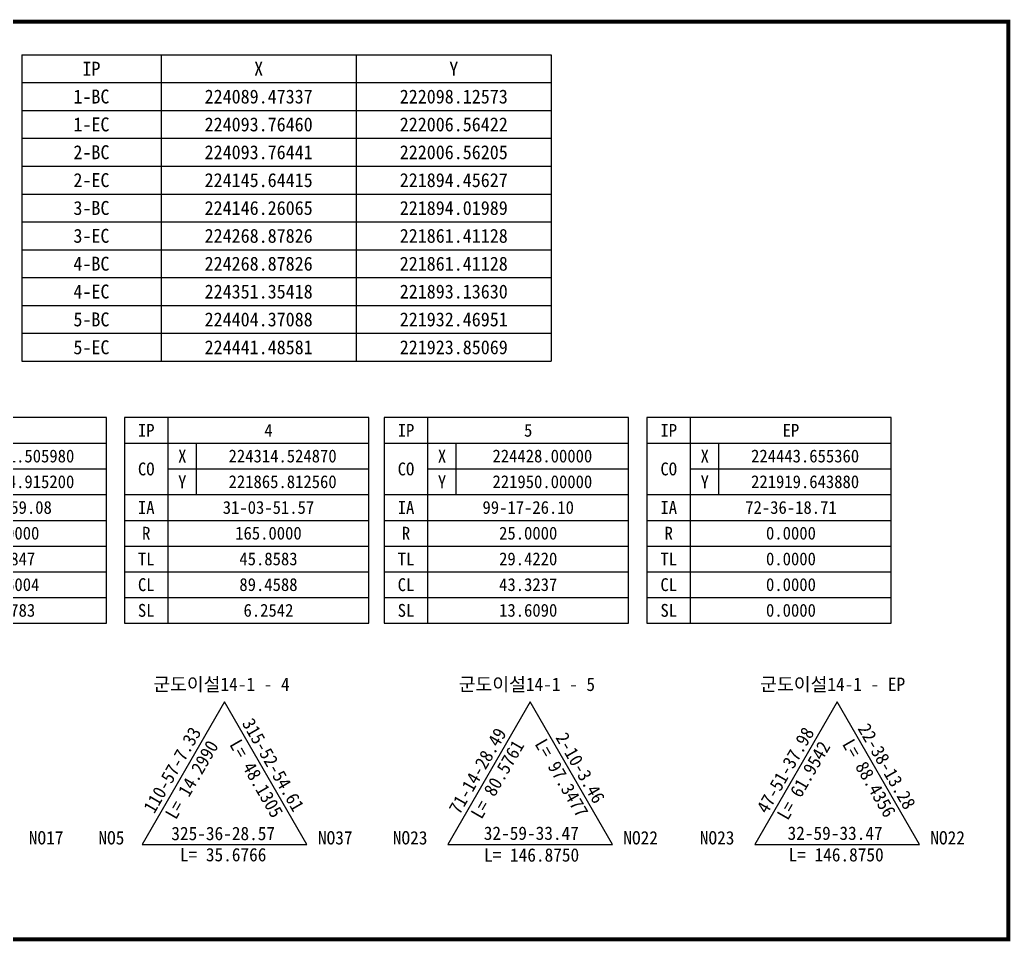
# Model space of a CAD drawing. Header units: metres. Extents: x 226260 to 227788, y 221330 to 222332.
# Drawn here: x 227390.4 to 227775.3, y 221760.1 to 222118.4 of the extents above; entities that cross this region are included whole.
import ezdxf
from ezdxf.enums import TextEntityAlignment as Align

# ---------------------------------------------------------------- set-up
doc = ezdxf.new("R2010")
doc.units = ezdxf.units.M
for name, color, linetype in [('CA-ALGN-TBSM', 2, 'Continuous'), ('CA-TABL-LIN1', 4, 'Continuous'), ('CA-TABL-LIN2', 1, 'Continuous'), ('CA-TABL-TEX2', 3, 'Continuous'), ('CV-SURV-LINE', 2, 'Continuous'), ('CV-SURV-TEXT', 3, 'Continuous'), ('CZ-LIN1', 7, 'Continuous')]:
    doc.layers.add(name, color=color, linetype=linetype)
doc.styles.add('GHS', font='DotumChe.ttf')
doc.styles.add('GTXT', font='DotumChe.ttf')
doc.styles.add('Han_Romanstyle', font='DotumChe.ttf')

# ---------------------------------------------------------------- blocks, each defined once
blk = doc.blocks.new('CACTCRV')
at = {"layer": 'CA-TABL-LIN1'}
blk.add_line((-15.25, -20), (-15.25, 20), dxfattribs=at)
blk.add_lwpolyline([(-23.75, -20), (23.75, -20), (23.75, 20), (-23.75, 20)], close=True, dxfattribs=at)
at = {"layer": 'CA-TABL-LIN2'}
for p, q in [((-23.75, 15), (23.75, 15)), ((-9.75, 5), (-9.75, 15)), ((-15.25, 10), (23.75, 10)), ((-23.75, 5), (23.75, 5)), ((-23.75, 0), (23.75, 0)), ((-23.75, -5), (23.75, -5)), ((-23.75, -10), (23.75, -10)), ((-23.75, -15), (23.75, -15))]:
    blk.add_line(p, q, dxfattribs=at)
at = {"layer": 'CA-TABL-TEX2', "style": 'GTXT'}
for s, p in [('IP', (-19.5, 17.5)), ('X', (-12.5, 12.5)), ('CO', (-19.5, 10)), ('Y', (-12.5, 7.5)), ('IA', (-19.5, 2.5)), ('R', (-19.5, -2.5)), ('TL', (-19.5, -7.5)), ('CL', (-19.5, -12.5)), ('SL', (-19.5, -17.5))]:
    blk.add_text(s, height=2.5, dxfattribs=at).set_placement(p, align=Align.MIDDLE_CENTER)
at = {"layer": 'CA-TABL-TEX2', "style": 'GTXT', "flags": 4}
for tag, p in [('IPNO', (4.25, 17.5)), ('COX', (7, 12.5)), ('COY', (7, 7.5)), ('IA', (4.25, 2.5)), ('R', (4.25, -2.5)), ('TL', (4.25, -7.5)), ('CL', (4.25, -12.5)), ('SL', (4.25, -17.5))]:
    blk.add_attdef(tag, text='', height=2.5, dxfattribs=at).set_placement(p, align=Align.MIDDLE)

msp = doc.modelspace()

# ---------------------------------------------------------------- linework, layer by layer
at = {"layer": 'CA-TABL-LIN1', "linetype": 'Continuous'}
for p, q in [((227391.11, 222104.83), (227596.94, 222104.83)), ((227391.11, 222104.83), (227391.11, 221985.67)), ((227445.27, 222104.83), (227445.27, 222094)), ((227521.11, 222104.83), (227521.11, 222094)), ((227596.94, 222104.83), (227596.94, 222094)), ((227391.11, 222094), (227445.27, 222094)), ((227445.27, 222094), (227521.11, 222094)), ((227445.27, 222094), (227445.27, 222083.17)), ((227521.11, 222094), (227596.94, 222094)), ((227521.11, 222094), (227521.11, 222083.17)), ((227596.94, 222094), (227596.94, 222083.17)), ((227391.11, 222083.17), (227445.27, 222083.17)), ((227445.27, 222083.17), (227521.11, 222083.17)), ((227445.27, 222083.17), (227445.27, 222072.33)), ((227521.11, 222083.17), (227596.94, 222083.17)), ((227521.11, 222083.17), (227521.11, 222072.33)), ((227596.94, 222083.17), (227596.94, 222072.33)), ((227391.11, 222072.33), (227445.27, 222072.33)), ((227445.27, 222072.33), (227521.11, 222072.33)), ((227445.27, 222072.33), (227445.27, 222050.67)), ((227521.11, 222072.33), (227596.94, 222072.33)), ((227521.11, 222072.33), (227521.11, 222050.67)), ((227596.94, 222072.33), (227596.94, 222050.67)), ((227391.11, 222061.5), (227445.27, 222061.5)), ((227445.27, 222061.5), (227521.11, 222061.5)), ((227521.11, 222061.5), (227596.94, 222061.5)), ((227391.11, 222050.67), (227445.27, 222050.67)), ((227445.27, 222050.67), (227521.11, 222050.67)), ((227445.27, 222050.67), (227445.27, 222039.83)), ((227521.11, 222050.67), (227596.94, 222050.67)), ((227521.11, 222050.67), (227521.11, 222039.83)), ((227596.94, 222050.67), (227596.94, 222039.83)), ((227391.11, 222039.83), (227445.27, 222039.83)), ((227445.27, 222039.83), (227521.11, 222039.83)), ((227445.27, 222039.83), (227445.27, 222007.33)), ((227521.11, 222039.83), (227596.94, 222039.83)), ((227521.11, 222039.83), (227521.11, 222007.33)), ((227596.94, 222039.83), (227596.94, 221985.67)), ((227391.11, 222029), (227445.27, 222029)), ((227445.27, 222029), (227521.11, 222029)), ((227521.11, 222029), (227596.94, 222029)), ((227391.11, 222018.17), (227596.94, 222018.17)), ((227391.11, 222007.33), (227596.94, 222007.33)), ((227445.27, 222007.33), (227445.27, 221996.5)), ((227521.11, 222007.33), (227521.11, 221996.5)), ((227391.11, 221996.5), (227596.94, 221996.5)), ((227445.27, 221996.5), (227445.27, 221985.67)), ((227521.11, 221996.5), (227521.11, 221985.67)), ((227391.11, 221985.67), (227596.94, 221985.67))]:
    msp.add_line(p, q, dxfattribs=at)
at = {"layer": 'CV-SURV-LINE'}
for points in [[(227469.97, 221853.16), (227437.97, 221797.73), (227501.97, 221797.73)], [(227588.68, 221853.16), (227556.68, 221797.73), (227620.68, 221797.73)], [(227708.01, 221853.16), (227676.01, 221797.73), (227740.01, 221797.73)]]:
    msp.add_lwpolyline(points, close=True, dxfattribs=at)
at = {"layer": 'CZ-LIN1', "const_width": 1.5}
msp.add_lwpolyline([(226982.7, 222117.67), (227774.55, 222117.67), (227774.55, 221760.86), (226982.7, 221760.86)], close=True, dxfattribs=at)

# ---------------------------------------------------------------- block references
at = {"layer": 'CA-ALGN-TBSM'}
ref = msp.add_blockref('CACTCRV', (227376.53, 221923.76), dxfattribs=dict(at, xscale=2, yscale=2, zscale=2))
ref.add_attrib('IPNO', '3', dxfattribs={"layer": 'CA-TABL-TEX2', "height": 5, "style": 'GTXT'}).set_placement((227385.03, 221958.76), align=Align.MIDDLE)
ref.add_attrib('COX', '224201.505980', dxfattribs={"layer": 'CA-TABL-TEX2', "height": 5, "style": 'GTXT'}).set_placement((227390.53, 221948.76), align=Align.MIDDLE)
ref.add_attrib('COY', '221854.915200', dxfattribs={"layer": 'CA-TABL-TEX2', "height": 5, "style": 'GTXT'}).set_placement((227390.53, 221938.76), align=Align.MIDDLE)
ref.add_attrib('IA', '40-47-59.08', dxfattribs={"layer": 'CA-TABL-TEX2', "height": 5, "style": 'GTXT'}).set_placement((227385.03, 221928.76), align=Align.MIDDLE)
ref.add_attrib('R', '182.0000', dxfattribs={"layer": 'CA-TABL-TEX2', "height": 5, "style": 'GTXT'}).set_placement((227385.03, 221918.76), align=Align.MIDDLE)
ref.add_attrib('TL', '67.6847', dxfattribs={"layer": 'CA-TABL-TEX2', "height": 5, "style": 'GTXT'}).set_placement((227385.03, 221908.76), align=Align.MIDDLE)
ref.add_attrib('CL', '129.6004', dxfattribs={"layer": 'CA-TABL-TEX2', "height": 5, "style": 'GTXT'}).set_placement((227385.03, 221898.76), align=Align.MIDDLE)
ref.add_attrib('SL', '12.1783', dxfattribs={"layer": 'CA-TABL-TEX2', "height": 5, "style": 'GTXT'}).set_placement((227385.03, 221888.76), align=Align.MIDDLE)
ref = msp.add_blockref('CACTCRV', (227478.5, 221923.76), dxfattribs=dict(at, xscale=2, yscale=2, zscale=2))
ref.add_attrib('IPNO', '4', dxfattribs={"layer": 'CA-TABL-TEX2', "height": 5, "style": 'GTXT'}).set_placement((227487, 221958.76), align=Align.MIDDLE)
ref.add_attrib('COX', '224314.524870', dxfattribs={"layer": 'CA-TABL-TEX2', "height": 5, "style": 'GTXT'}).set_placement((227492.5, 221948.76), align=Align.MIDDLE)
ref.add_attrib('COY', '221865.812560', dxfattribs={"layer": 'CA-TABL-TEX2', "height": 5, "style": 'GTXT'}).set_placement((227492.5, 221938.76), align=Align.MIDDLE)
ref.add_attrib('IA', '31-03-51.57', dxfattribs={"layer": 'CA-TABL-TEX2', "height": 5, "style": 'GTXT'}).set_placement((227487, 221928.76), align=Align.MIDDLE)
ref.add_attrib('R', '165.0000', dxfattribs={"layer": 'CA-TABL-TEX2', "height": 5, "style": 'GTXT'}).set_placement((227487, 221918.76), align=Align.MIDDLE)
ref.add_attrib('TL', '45.8583', dxfattribs={"layer": 'CA-TABL-TEX2', "height": 5, "style": 'GTXT'}).set_placement((227487, 221908.76), align=Align.MIDDLE)
ref.add_attrib('CL', '89.4588', dxfattribs={"layer": 'CA-TABL-TEX2', "height": 5, "style": 'GTXT'}).set_placement((227487, 221898.76), align=Align.MIDDLE)
ref.add_attrib('SL', '6.2542', dxfattribs={"layer": 'CA-TABL-TEX2', "height": 5, "style": 'GTXT'}).set_placement((227487, 221888.76), align=Align.MIDDLE)
ref = msp.add_blockref('CACTCRV', (227579.46, 221923.76), dxfattribs=dict(at, xscale=2, yscale=2, zscale=2))
ref.add_attrib('IPNO', '5', dxfattribs={"layer": 'CA-TABL-TEX2', "height": 5, "style": 'GTXT'}).set_placement((227587.96, 221958.76), align=Align.MIDDLE)
ref.add_attrib('COX', '224428.00000', dxfattribs={"layer": 'CA-TABL-TEX2', "height": 5, "style": 'GTXT'}).set_placement((227593.46, 221948.76), align=Align.MIDDLE)
ref.add_attrib('COY', '221950.00000', dxfattribs={"layer": 'CA-TABL-TEX2', "height": 5, "style": 'GTXT'}).set_placement((227593.46, 221938.76), align=Align.MIDDLE)
ref.add_attrib('IA', '99-17-26.10', dxfattribs={"layer": 'CA-TABL-TEX2', "height": 5, "style": 'GTXT'}).set_placement((227587.96, 221928.76), align=Align.MIDDLE)
ref.add_attrib('R', '25.0000', dxfattribs={"layer": 'CA-TABL-TEX2', "height": 5, "style": 'GTXT'}).set_placement((227587.96, 221918.76), align=Align.MIDDLE)
ref.add_attrib('TL', '29.4220', dxfattribs={"layer": 'CA-TABL-TEX2', "height": 5, "style": 'GTXT'}).set_placement((227587.96, 221908.76), align=Align.MIDDLE)
ref.add_attrib('CL', '43.3237', dxfattribs={"layer": 'CA-TABL-TEX2', "height": 5, "style": 'GTXT'}).set_placement((227587.96, 221898.76), align=Align.MIDDLE)
ref.add_attrib('SL', '13.6090', dxfattribs={"layer": 'CA-TABL-TEX2', "height": 5, "style": 'GTXT'}).set_placement((227587.96, 221888.76), align=Align.MIDDLE)
ref = msp.add_blockref('CACTCRV', (227681.59, 221923.76), dxfattribs=dict(at, xscale=2, yscale=2, zscale=2))
ref.add_attrib('IPNO', 'EP', dxfattribs={"layer": 'CA-TABL-TEX2', "height": 5, "style": 'GTXT'}).set_placement((227690.09, 221958.76), align=Align.MIDDLE)
ref.add_attrib('COX', '224443.655360', dxfattribs={"layer": 'CA-TABL-TEX2', "height": 5, "style": 'GTXT'}).set_placement((227695.59, 221948.76), align=Align.MIDDLE)
ref.add_attrib('COY', '221919.643880', dxfattribs={"layer": 'CA-TABL-TEX2', "height": 5, "style": 'GTXT'}).set_placement((227695.59, 221938.76), align=Align.MIDDLE)
ref.add_attrib('IA', '72-36-18.71', dxfattribs={"layer": 'CA-TABL-TEX2', "height": 5, "style": 'GTXT'}).set_placement((227690.09, 221928.76), align=Align.MIDDLE)
ref.add_attrib('R', '0.0000', dxfattribs={"layer": 'CA-TABL-TEX2', "height": 5, "style": 'GTXT'}).set_placement((227690.09, 221918.76), align=Align.MIDDLE)
ref.add_attrib('TL', '0.0000', dxfattribs={"layer": 'CA-TABL-TEX2', "height": 5, "style": 'GTXT'}).set_placement((227690.09, 221908.76), align=Align.MIDDLE)
ref.add_attrib('CL', '0.0000', dxfattribs={"layer": 'CA-TABL-TEX2', "height": 5, "style": 'GTXT'}).set_placement((227690.09, 221898.76), align=Align.MIDDLE)
ref.add_attrib('SL', '0.0000', dxfattribs={"layer": 'CA-TABL-TEX2', "height": 5, "style": 'GTXT'}).set_placement((227690.09, 221888.76), align=Align.MIDDLE)

# ---------------------------------------------------------------- texts
at = {"layer": 'CA-TABL-TEX2', "lineweight": 0, "style": 'GHS'}
for s, height, p in [('IP', 5.417, (227418.19, 222096.71)), ('X', 5.42, (227483.19, 222096.71)), ('Y', 5.42, (227559.02, 222096.71)), ('1-BC', 5.417, (227418.19, 222085.87)), ('224089.47337', 5.4167, (227483.19, 222085.87)), ('222098.12573', 5.4167, (227559.02, 222085.87)), ('1-EC', 5.417, (227418.19, 222075.04)), ('224093.76460', 5.4167, (227483.19, 222075.04)), ('222006.56422', 5.4167, (227559.02, 222075.04)), ('2-BC', 5.417, (227418.19, 222064.21)), ('224093.76441', 5.4167, (227483.19, 222064.21)), ('222006.56205', 5.4167, (227559.02, 222064.21)), ('2-EC', 5.417, (227418.19, 222053.37)), ('224145.64415', 5.4167, (227483.19, 222053.37)), ('221894.45627', 5.4167, (227559.02, 222053.37)), ('3-BC', 5.417, (227418.19, 222042.54)), ('224146.26065', 5.4167, (227483.19, 222042.54)), ('221894.01989', 5.4167, (227559.02, 222042.54)), ('3-EC', 5.417, (227418.19, 222031.71)), ('224268.87826', 5.4167, (227483.19, 222031.71)), ('221861.41128', 5.4167, (227559.02, 222031.71)), ('4-BC', 5.417, (227418.19, 222020.87)), ('224268.87826', 5.4167, (227483.19, 222020.87)), ('221861.41128', 5.4167, (227559.02, 222020.87)), ('4-EC', 5.417, (227418.19, 222010.04)), ('224351.35418', 5.4167, (227483.19, 222010.04)), ('221893.13630', 5.4167, (227559.02, 222010.04)), ('5-BC', 5.417, (227418.19, 221999.21)), ('224404.37088', 5.4167, (227483.19, 221999.21)), ('221932.46951', 5.4167, (227559.02, 221999.21)), ('5-EC', 5.417, (227418.19, 221988.37)), ('224441.48581', 5.4167, (227483.19, 221988.37)), ('221923.85069', 5.4167, (227559.02, 221988.37))]:
    msp.add_text(s, height=height, dxfattribs=at).set_placement(p, align=Align.CENTER)
at = {"layer": 'CV-SURV-TEXT', "style": 'Han_Romanstyle'}
for s, p in [('군도이설14-1 - 4', (227442.24, 221857.42)), ('군도이설14-1 - 5', (227560.95, 221857.42)), ('군도이설14-1 - EP', (227678.14, 221857.42)), ('NO17', (227393.86, 221797.73)), ('NO5', (227420.91, 221797.73)), ('325-36-28.57', (227449.24, 221799.41)), ('NO37', (227506.24, 221797.73)), ('NO23', (227535.35, 221797.73)), ('32-59-33.47', (227570.69, 221799.51)), ('NO22', (227624.95, 221797.73)), ('NO23', (227654.67, 221797.73)), ('32-59-33.47', (227688.76, 221799.52)), ('NO22', (227744.27, 221797.73)), ('L= 35.6766', (227452.59, 221791.17)), ('L= 146.8750', (227570.8, 221791.05)), ('L= 146.8750', (227689.17, 221791.13))]:
    msp.add_text(s, height=5.2, dxfattribs=at).set_placement(p)
for s, rotation, p in [('315-52-54.61', 299.9993, (227476.53, 221844.89)), ('110-57-7.33', 60.0007, (227442.6, 221809.41)), ('71-14-28.49', 60.0007, (227561.28, 221809.05)), ('2-10-3.46', 299.9993, (227598.45, 221839.31)), ('47-51-37.98', 60.0007, (227680.89, 221809.33)), ('22-38-13.28', 299.9993, (227715.87, 221842.83)), ('L= 14.2990', 60.0007, (227451.01, 221807.08)), ('L= 48.1305', 299.9993, (227471.66, 221836.64)), ('L= 80.5761', 60.0007, (227569.81, 221807.23)), ('L= 97.3477', 299.9993, (227590.32, 221836.87)), ('L= 61.9542', 60.0007, (227688.83, 221806.79)), ('L= 88.4356', 299.9993, (227709.83, 221836.79))]:
    msp.add_text(s, height=5.2, rotation=rotation, dxfattribs=at).set_placement(p)

doc.saveas('drawing.dxf')
